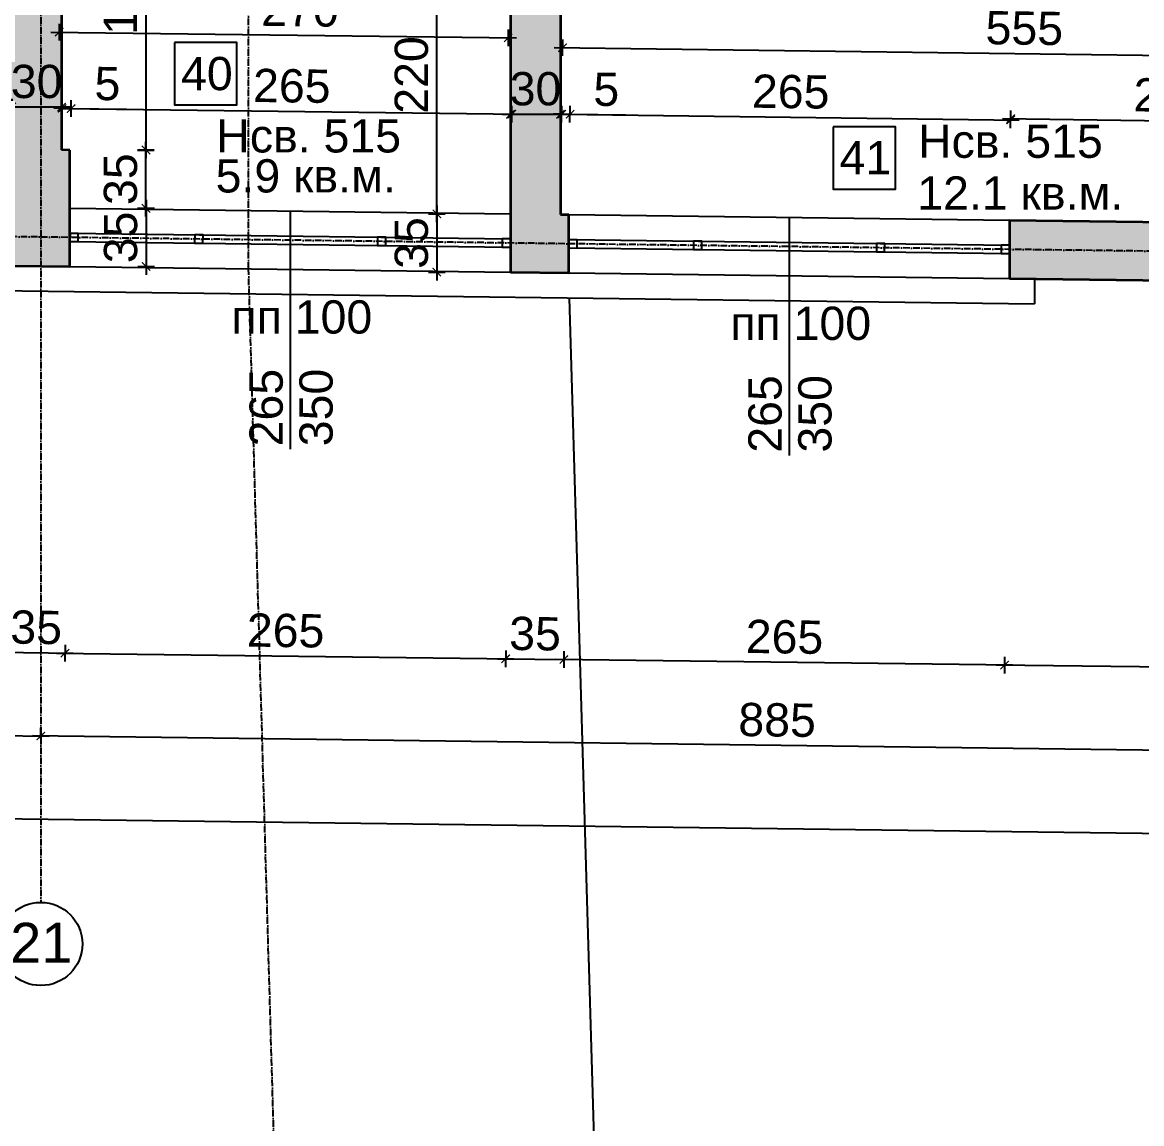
# Model space of a CAD drawing. Header units: inches. Extents: x -72385 to 39588, y -6525 to 66685.
# Drawn here: x -41136 to -40463, y 14634 to 15296 of the extents above; entities that cross this region are included whole.
import ezdxf

# ---------------------------------------------------------------- set-up
doc = ezdxf.new("R2010")
doc.units = ezdxf.units.IN
doc.header["$MEASUREMENT"] = 0
doc.linetypes.add('DashDot', pattern=[0.6, 0.4, -0.1, 0, -0.1])
for name, color, linetype, lineweight in [('Изгледни линии', 253, 'Continuous', 25), ('Линия на разрез', 252, 'DashDot', 25), ('Надписи Hсв', 252, 'Continuous', 25), ('Надписи коти външни', 252, 'Continuous', 25), ('Надписи коти вътрешни', 252, 'Continuous', 25), ('Надписи номера на пом.', 252, 'Continuous', 25), ('Надписи Оси', 252, 'Continuous', 25), ('Надписи площ', 252, 'Continuous', 25), ('Надписи прозорци', 252, 'Continuous', 25), ('Оси', 252, 'DashDot', 25), ('Прозорци', 251, 'Continuous', 25), ('Разрезни линии', 7, 'Continuous', 35), ('Щрих стени', 254, 'Continuous', 25)]:
    doc.layers.add(name, color=color, linetype=linetype, lineweight=lineweight)
doc.styles.add('Arial Regular', font='arial.ttf')
doc.styles.get("Standard").update_dxf_attribs({"font": 'arial.ttf'})
doc.dimstyles.new('Annotative', dxfattribs={"dimscale": 0, "dimtxt": 20, "dimasz": 5, "dimexe": 5, "dimexo": 5, "dimgap": 5, "dimtad": 1, "dimdec": 0, "dimzin": 0, "dimdsep": 46, "dimtxsty": 'Standard', "dimblk": 'ARCHTICK', "dimcen": 5, "dimdle": 5, "dimadec": 0, "dimazin": 0, "dimtfac": 1, "dimtdec": 0, "dimtofl": 0, "dimtmove": 0, "dimatfit": 3, "dimldrblk": 'ARCHTICK', "dimfxl": 5, "dimfxlon": 1, "dimtolj": 1, "dimtzin": 0, "dimarcsym": 1})

# ---------------------------------------------------------------- blocks, each defined once
blk = doc.blocks.new('_ArchTick')
at = {"color": 0, "linetype": 'ByBlock', "const_width": 0.15}
blk.add_lwpolyline([(-0.5, -0.5), (0.5, 0.5)], dxfattribs=at)
blk = doc.blocks.new('*D7763')
at = {"layer": 'Defpoints', "color": 0, "ltscale": 50, "transparency": 16777216}
for p in [(-41112.34, 15404.71), (-41112.34, 15219.7), (-41061.59, 15219.7)]:
    blk.add_point(p, dxfattribs=at)
at = {"layer": 'Надписи коти вътрешни', "color": 0, "lineweight": -2, "ltscale": 50, "transparency": 16777216}
for p, q in [((-41061.59, 15409.71), (-41061.59, 15214.7)), ((-41066.59, 15404.71), (-41056.59, 15404.71)), ((-41066.59, 15219.7), (-41056.59, 15219.7))]:
    blk.add_line(p, q, dxfattribs=at)
at = {"layer": 'Надписи коти вътрешни', "color": 0, "lineweight": -2, "ltscale": 50, "transparency": 16777216, "xscale": 5, "yscale": 5, "zscale": 5}
for p, rotation in [((-41061.59, 15404.71), 90), ((-41061.59, 15219.7), 270)]:
    blk.add_blockref('_ArchTick', p, dxfattribs=dict(at, rotation=rotation))
at = {"layer": 'Надписи коти вътрешни', "color": 0, "ltscale": 50, "transparency": 16777216, "insert": (-41076.8, 15312.21), "char_height": 20, "attachment_point": 5, "rotation": 90}
blk.add_mtext('\\A1;185', dxfattribs=at)
blk = doc.blocks.new('*D7764')
at = {"layer": 'Defpoints', "color": 0, "ltscale": 50, "transparency": 16777216}
for p in [(-41106.89, 15219.63), (-41061.59, 15219.63), (-41107.34, 15184.63)]:
    blk.add_point(p, dxfattribs=at)
at = {"layer": 'Надписи коти вътрешни', "color": 0, "lineweight": -2, "ltscale": 50, "transparency": 16777216}
for p, q in [((-41061.59, 15179.63), (-41061.59, 15224.63)), ((-41066.59, 15219.63), (-41056.59, 15219.63)), ((-41066.59, 15184.63), (-41056.59, 15184.63))]:
    blk.add_line(p, q, dxfattribs=at)
at = {"layer": 'Надписи коти вътрешни', "color": 0, "lineweight": -2, "ltscale": 50, "transparency": 16777216, "xscale": 5, "yscale": 5, "zscale": 5}
for p, rotation in [((-41061.59, 15219.63), 90), ((-41061.59, 15184.63), 270)]:
    blk.add_blockref('_ArchTick', p, dxfattribs=dict(at, rotation=rotation))
at = {"layer": 'Надписи коти вътрешни', "color": 0, "ltscale": 50, "transparency": 16777216, "insert": (-41076.81, 15202.13), "char_height": 20, "attachment_point": 5, "rotation": 90}
blk.add_mtext('\\A1;35', dxfattribs=at)
blk = doc.blocks.new('*D8245')
at = {"layer": 'Defpoints', "color": 0, "ltscale": 50, "transparency": 16777216}
for p in [(-40886.67, 15401.28), (-40842.34, 15401.28), (-40842.34, 15181.26)]:
    blk.add_point(p, dxfattribs=at)
at = {"layer": 'Надписи коти вътрешни', "color": 0, "lineweight": -2, "ltscale": 50, "transparency": 16777216}
for p, q in [((-40886.67, 15176.26), (-40886.67, 15406.28)), ((-40881.67, 15401.28), (-40891.67, 15401.28)), ((-40881.67, 15181.26), (-40891.67, 15181.26))]:
    blk.add_line(p, q, dxfattribs=at)
at = {"layer": 'Надписи коти вътрешни', "color": 0, "lineweight": -2, "ltscale": 50, "transparency": 16777216, "xscale": 5, "yscale": 5, "zscale": 5}
for p, rotation in [((-40886.67, 15401.28), 90), ((-40886.67, 15181.26), 270)]:
    blk.add_blockref('_ArchTick', p, dxfattribs=dict(at, rotation=rotation))
at = {"layer": 'Надписи коти вътрешни', "color": 0, "ltscale": 50, "transparency": 16777216, "insert": (-40901.88, 15264.78), "char_height": 20, "attachment_point": 5, "rotation": 90}
blk.add_mtext('\\A1;220', dxfattribs=at)
blk = doc.blocks.new('*D8244')
at = {"layer": 'Defpoints', "color": 0, "ltscale": 50, "transparency": 16777216}
for p in [(-41112.34, 15404.71), (-40842.34, 15401.28), (-40843.79, 15287.11)]:
    blk.add_point(p, dxfattribs=at)
at = {"layer": 'Надписи коти вътрешни', "color": 0, "lineweight": -2, "ltscale": 50, "transparency": 16777216}
for p, q in [((-41113.73, 15295.55), (-41113.85, 15285.55)), ((-40843.73, 15292.11), (-40843.85, 15282.11)), ((-41118.79, 15290.61), (-40838.79, 15287.05))]:
    blk.add_line(p, q, dxfattribs=at)
at = {"layer": 'Надписи коти вътрешни', "color": 0, "lineweight": -2, "ltscale": 50, "transparency": 16777216, "xscale": 5, "yscale": 5, "zscale": 5}
for p, rotation in [((-41113.79, 15290.55), 179.270628652547), ((-40843.79, 15287.11), 359.270628652547)]:
    blk.add_blockref('_ArchTick', p, dxfattribs=dict(at, rotation=rotation))
at = {"layer": 'Надписи коти вътрешни', "color": 0, "ltscale": 50, "transparency": 16777216, "insert": (-40968.91, 15303.92), "char_height": 20, "attachment_point": 5, "rotation": 359.27063}
blk.add_mtext('\\A1;270', dxfattribs=at)
blk = doc.blocks.new('*D4513')
at = {"layer": 'Defpoints', "color": 0, "ltscale": 50, "transparency": 16777216}
for p in [(-40256.06, 15274.14), (-40812.34, 15180.88), (-40257.34, 15173.81)]:
    blk.add_point(p, dxfattribs=at)
at = {"layer": 'Надписи коти вътрешни', "color": 0, "lineweight": -2, "ltscale": 50, "transparency": 16777216}
for p, q in [((-40811.12, 15276.2), (-40811, 15286.2)), ((-40816.06, 15281.27), (-40251.06, 15274.08)), ((-40256.12, 15269.14), (-40256, 15279.14))]:
    blk.add_line(p, q, dxfattribs=at)
at = {"layer": 'Надписи коти вътрешни', "color": 0, "lineweight": -2, "ltscale": 50, "transparency": 16777216, "xscale": 5, "yscale": 5, "zscale": 5}
for p, rotation in [((-40811.06, 15281.2), 179.2706286525474), ((-40256.06, 15274.14), 359.2706286525474)]:
    blk.add_blockref('_ArchTick', p, dxfattribs=dict(at, rotation=rotation))
at = {"layer": 'Надписи коти вътрешни', "color": 0, "ltscale": 50, "transparency": 16777216, "insert": (-40533.37, 15292.84), "char_height": 20, "attachment_point": 5, "rotation": 359.27063}
blk.add_mtext('\\A1;555', dxfattribs=at)
blk = doc.blocks.new('*D1273')
at = {"layer": 'Defpoints', "color": 0, "ltscale": 50, "transparency": 16777216}
for p in [(-40841.57, 15241.22), (-41107.34, 15184.63), (-40842.34, 15181.26)]:
    blk.add_point(p, dxfattribs=at)
at = {"layer": 'Надписи коти вътрешни', "color": 0, "lineweight": -2, "ltscale": 50, "transparency": 16777216}
for p, q in [((-41111.57, 15244.66), (-40836.57, 15241.16)), ((-41106.64, 15239.6), (-41106.51, 15249.6)), ((-40841.64, 15236.22), (-40841.51, 15246.22))]:
    blk.add_line(p, q, dxfattribs=at)
at = {"layer": 'Надписи коти вътрешни', "color": 0, "lineweight": -2, "ltscale": 50, "transparency": 16777216, "xscale": 5, "yscale": 5, "zscale": 5}
for p, rotation in [((-41106.57, 15244.6), 179.2706286525478), ((-40841.57, 15241.22), 359.2706286525477)]:
    blk.add_blockref('_ArchTick', p, dxfattribs=dict(at, rotation=rotation))
at = {"layer": 'Надписи коти вътрешни', "color": 0, "ltscale": 50, "transparency": 16777216, "insert": (-40973.88, 15258.12), "char_height": 20, "attachment_point": 5, "rotation": 359.27063}
blk.add_mtext('\\A1;265', dxfattribs=at)
blk = doc.blocks.new('*D7907')
at = {"layer": 'Defpoints', "color": 0, "ltscale": 50, "transparency": 16777216}
for p in [(-40541.57, 15237.78), (-40807.34, 15180.81), (-40542.34, 15177.44)]:
    blk.add_point(p, dxfattribs=at)
at = {"layer": 'Надписи коти вътрешни', "color": 0, "lineweight": -2, "ltscale": 50, "transparency": 16777216}
for p, q in [((-40806.63, 15236.15), (-40806.51, 15246.15)), ((-40811.57, 15241.21), (-40536.57, 15237.71)), ((-40541.63, 15232.78), (-40541.51, 15242.78))]:
    blk.add_line(p, q, dxfattribs=at)
at = {"layer": 'Надписи коти вътрешни', "color": 0, "lineweight": -2, "ltscale": 50, "transparency": 16777216, "xscale": 5, "yscale": 5, "zscale": 5}
for p, rotation in [((-40806.57, 15241.15), 179.2706286525478), ((-40541.57, 15237.78), 359.2706286525477)]:
    blk.add_blockref('_ArchTick', p, dxfattribs=dict(at, rotation=rotation))
at = {"layer": 'Надписи коти вътрешни', "color": 0, "ltscale": 50, "transparency": 16777216, "insert": (-40673.88, 15254.67), "char_height": 20, "attachment_point": 5, "rotation": 359.27063}
blk.add_mtext('\\A1;265', dxfattribs=at)
blk = doc.blocks.new('*D8240')
at = {"layer": 'Defpoints', "color": 0, "ltscale": 50, "transparency": 16777216}
for p in [(-40256.56, 15234.87), (-40542.34, 15177.44), (-40257.34, 15173.81)]:
    blk.add_point(p, dxfattribs=at)
at = {"layer": 'Надписи коти вътрешни', "color": 0, "lineweight": -2, "ltscale": 50, "transparency": 16777216}
for p, q in [((-40546.56, 15238.56), (-40251.56, 15234.81)), ((-40541.62, 15233.5), (-40541.5, 15243.5)), ((-40256.62, 15229.87), (-40256.5, 15239.87))]:
    blk.add_line(p, q, dxfattribs=at)
at = {"layer": 'Надписи коти вътрешни', "color": 0, "lineweight": -2, "ltscale": 50, "transparency": 16777216, "xscale": 5, "yscale": 5, "zscale": 5}
for p, rotation in [((-40541.56, 15238.5), 179.2706286525477), ((-40256.56, 15234.87), 359.2706286525477)]:
    blk.add_blockref('_ArchTick', p, dxfattribs=dict(at, rotation=rotation))
at = {"layer": 'Надписи коти вътрешни', "color": 0, "ltscale": 50, "transparency": 16777216, "insert": (-40444.41, 15252.47), "char_height": 20, "attachment_point": 5, "rotation": 359.27063}
blk.add_mtext('\\A1;285', dxfattribs=at)
blk = doc.blocks.new('*D5538')
at = {"layer": 'Defpoints', "color": 0, "ltscale": 50, "transparency": 16777216}
for p in [(-41124.84, 14867.33), (-41124.84, 14867.33), (-40239.61, 14856.06)]:
    blk.add_point(p, dxfattribs=at)
at = {"layer": 'Надписи коти външни', "color": 0, "lineweight": -2, "ltscale": 50, "transparency": 16777216}
for p, q in [((-40234.61, 14856), (-41129.84, 14867.39)), ((-41124.84, 14867.33), (-41124.77, 14872.33)), ((-40239.61, 14856.06), (-40239.55, 14861.06))]:
    blk.add_line(p, q, dxfattribs=at)
at = {"layer": 'Надписи коти външни', "color": 0, "lineweight": -2, "ltscale": 50, "transparency": 16777216, "xscale": 5, "yscale": 5, "zscale": 5}
for p, rotation in [((-41124.84, 14867.33), 179.2706286525298), ((-40239.61, 14856.06), 359.2706286525298)]:
    blk.add_blockref('_ArchTick', p, dxfattribs=dict(at, rotation=rotation))
at = {"layer": 'Надписи коти външни', "color": 0, "ltscale": 50, "transparency": 16777216, "insert": (-40682.03, 14876.91), "char_height": 20, "attachment_point": 5, "rotation": 359.27063}
blk.add_mtext('\\A1;885', dxfattribs=at)
blk = doc.blocks.new('*D5537')
at = {"layer": 'Defpoints', "color": 0, "ltscale": 50, "transparency": 16777216}
for p in [(-40542.34, 15142.44), (-40222.34, 15138.36), (-40545.3, 14909.96)]:
    blk.add_point(p, dxfattribs=at)
at = {"layer": 'Надписи коти външни', "color": 0, "lineweight": -2, "ltscale": 50, "transparency": 16777216}
for p, q in [((-40545.23, 14914.96), (-40545.36, 14904.96)), ((-40220.3, 14905.82), (-40550.3, 14910.02)), ((-40225.23, 14910.88), (-40225.36, 14900.88))]:
    blk.add_line(p, q, dxfattribs=at)
at = {"layer": 'Надписи коти външни', "color": 0, "lineweight": -2, "ltscale": 50, "transparency": 16777216, "xscale": 5, "yscale": 5, "zscale": 5}
for p, rotation in [((-40545.3, 14909.96), 179.2706286525475), ((-40225.3, 14905.88), 359.2706286525476)]:
    blk.add_blockref('_ArchTick', p, dxfattribs=dict(at, rotation=rotation))
at = {"layer": 'Надписи коти външни', "color": 0, "ltscale": 50, "transparency": 16777216, "insert": (-40385.1, 14923.14), "char_height": 20, "attachment_point": 5, "rotation": 359.27063}
blk.add_mtext('\\A1;320', dxfattribs=at)
blk = doc.blocks.new('*D5536')
at = {"layer": 'Defpoints', "color": 0, "ltscale": 50, "transparency": 16777216}
for p in [(-40807.34, 15145.81), (-40542.34, 15142.44), (-40810.3, 14913.33)]:
    blk.add_point(p, dxfattribs=at)
at = {"layer": 'Надписи коти външни', "color": 0, "lineweight": -2, "ltscale": 50, "transparency": 16777216}
for p, q in [((-40810.23, 14918.33), (-40810.36, 14908.33)), ((-40545.23, 14914.96), (-40545.36, 14904.96)), ((-40540.3, 14909.89), (-40815.3, 14913.39))]:
    blk.add_line(p, q, dxfattribs=at)
at = {"layer": 'Надписи коти външни', "color": 0, "lineweight": -2, "ltscale": 50, "transparency": 16777216, "xscale": 5, "yscale": 5, "zscale": 5}
for p, rotation in [((-40810.3, 14913.33), 179.270628652547), ((-40545.3, 14909.96), 359.270628652547)]:
    blk.add_blockref('_ArchTick', p, dxfattribs=dict(at, rotation=rotation))
at = {"layer": 'Надписи коти външни', "color": 0, "ltscale": 50, "transparency": 16777216, "insert": (-40677.6, 14926.85), "char_height": 20, "attachment_point": 5, "rotation": 359.27063}
blk.add_mtext('\\A1;265', dxfattribs=at)
blk = doc.blocks.new('*D5516')
at = {"layer": 'Defpoints', "color": 0, "ltscale": 50, "transparency": 16777216}
for p in [(-41142.34, 15150.08), (-41107.34, 15149.63), (-41110.3, 14917.15)]:
    blk.add_point(p, dxfattribs=at)
at = {"layer": 'Надписи коти външни', "color": 0, "lineweight": -2, "ltscale": 50, "transparency": 16777216}
for p, q in [((-41145.23, 14922.59), (-41145.36, 14912.6)), ((-41110.23, 14922.15), (-41110.36, 14912.15)), ((-41150.3, 14917.66), (-41105.3, 14917.09))]:
    blk.add_line(p, q, dxfattribs=at)
at = {"layer": 'Надписи коти външни', "color": 0, "lineweight": -2, "ltscale": 50, "transparency": 16777216, "xscale": 5, "yscale": 5, "zscale": 5}
for p, rotation in [((-41145.3, 14917.59), 179.2706286525405), ((-41110.3, 14917.15), 359.2706286525404)]:
    blk.add_blockref('_ArchTick', p, dxfattribs=dict(at, rotation=rotation))
at = {"layer": 'Надписи коти външни', "color": 0, "ltscale": 50, "transparency": 16777216, "insert": (-41127.6, 14932.59), "char_height": 20, "attachment_point": 5, "rotation": 359.27063}
blk.add_mtext('\\A1;35', dxfattribs=at)
blk = doc.blocks.new('*D5515')
at = {"layer": 'Defpoints', "color": 0, "ltscale": 50, "transparency": 16777216}
for p in [(-41107.34, 15149.63), (-40842.34, 15146.26), (-40845.3, 14913.78)]:
    blk.add_point(p, dxfattribs=at)
at = {"layer": 'Надписи коти външни', "color": 0, "lineweight": -2, "ltscale": 50, "transparency": 16777216}
for p, q in [((-41110.23, 14922.15), (-41110.36, 14912.15)), ((-41115.3, 14917.21), (-40840.3, 14913.71)), ((-40845.23, 14918.78), (-40845.36, 14908.78))]:
    blk.add_line(p, q, dxfattribs=at)
at = {"layer": 'Надписи коти външни', "color": 0, "lineweight": -2, "ltscale": 50, "transparency": 16777216, "xscale": 5, "yscale": 5, "zscale": 5}
for p, rotation in [((-41110.3, 14917.15), 179.270628652547), ((-40845.3, 14913.78), 359.270628652547)]:
    blk.add_blockref('_ArchTick', p, dxfattribs=dict(at, rotation=rotation))
at = {"layer": 'Надписи коти външни', "color": 0, "ltscale": 50, "transparency": 16777216, "insert": (-40977.6, 14930.67), "char_height": 20, "attachment_point": 5, "rotation": 359.27063}
blk.add_mtext('\\A1;265', dxfattribs=at)
blk = doc.blocks.new('*D5514')
at = {"layer": 'Defpoints', "color": 0, "ltscale": 50, "transparency": 16777216}
for p in [(-40842.34, 15146.26), (-40807.34, 15145.81), (-40810.3, 14913.33)]:
    blk.add_point(p, dxfattribs=at)
at = {"layer": 'Надписи коти външни', "color": 0, "lineweight": -2, "ltscale": 50, "transparency": 16777216}
for p, q in [((-40845.23, 14918.78), (-40845.36, 14908.78)), ((-40810.23, 14918.33), (-40810.36, 14908.33)), ((-40850.3, 14913.84), (-40805.3, 14913.27))]:
    blk.add_line(p, q, dxfattribs=at)
at = {"layer": 'Надписи коти външни', "color": 0, "lineweight": -2, "ltscale": 50, "transparency": 16777216, "xscale": 5, "yscale": 5, "zscale": 5}
for p, rotation in [((-40845.3, 14913.78), 179.2706286525522), ((-40810.3, 14913.33), 359.2706286525522)]:
    blk.add_blockref('_ArchTick', p, dxfattribs=dict(at, rotation=rotation))
at = {"layer": 'Надписи коти външни', "color": 0, "ltscale": 50, "transparency": 16777216, "insert": (-40827.6, 14928.77), "char_height": 20, "attachment_point": 5, "rotation": 359.27063}
blk.add_mtext('\\A1;35', dxfattribs=at)
blk = doc.blocks.new('*D5507')
at = {"layer": 'Defpoints', "color": 0, "ltscale": 50, "transparency": 16777216}
for p in [(-41724.84, 14874.97), (-41124.84, 14867.33), (-41124.84, 14867.32)]:
    blk.add_point(p, dxfattribs=at)
at = {"layer": 'Надписи коти външни', "color": 0, "lineweight": -2, "ltscale": 50, "transparency": 16777216}
for p, q in [((-41729.84, 14875.02), (-41119.84, 14867.25)), ((-41724.84, 14874.96), (-41724.9, 14869.96)), ((-41124.84, 14867.32), (-41124.9, 14862.32))]:
    blk.add_line(p, q, dxfattribs=at)
at = {"layer": 'Надписи коти външни', "color": 0, "lineweight": -2, "ltscale": 50, "transparency": 16777216, "xscale": 5, "yscale": 5, "zscale": 5}
for p, rotation in [((-41724.84, 14874.96), 179.2706286525473), ((-41124.84, 14867.32), 359.2706286525473)]:
    blk.add_blockref('_ArchTick', p, dxfattribs=dict(at, rotation=rotation))
at = {"layer": 'Надписи коти външни', "color": 0, "ltscale": 50, "transparency": 16777216, "insert": (-41424.64, 14886.35), "char_height": 20, "attachment_point": 5, "rotation": 359.27063}
blk.add_mtext('\\A1;600', dxfattribs=at)
blk = doc.blocks.new('*D5506')
at = {"layer": 'Defpoints', "color": 0, "ltscale": 50, "transparency": 16777216}
for p in [(-52317.34, 15292.34), (-40222.34, 15138.36), (-40226.57, 14805.89)]:
    blk.add_point(p, dxfattribs=at)
at = {"layer": 'Надписи коти външни', "color": 0, "lineweight": -2, "ltscale": 50, "transparency": 16777216}
for p, q in [((-52321.51, 14964.87), (-52321.63, 14954.87)), ((-52326.57, 14959.93), (-40221.57, 14805.83)), ((-40226.51, 14810.89), (-40226.63, 14800.89))]:
    blk.add_line(p, q, dxfattribs=at)
at = {"layer": 'Надписи коти външни', "color": 0, "lineweight": -2, "ltscale": 50, "transparency": 16777216, "xscale": 5, "yscale": 5, "zscale": 5}
for p, rotation in [((-52321.57, 14959.87), 179.2706286525472), ((-40226.57, 14805.89), 359.2706286525473)]:
    blk.add_blockref('_ArchTick', p, dxfattribs=dict(at, rotation=rotation))
at = {"layer": 'Надписи коти външни', "color": 0, "ltscale": 50, "transparency": 16777216, "insert": (-46273.88, 14898.09), "char_height": 20, "attachment_point": 5, "rotation": 359.27063}
blk.add_mtext('\\A1;12095', dxfattribs=at)
blk = doc.blocks.new('*D7638')
at = {"layer": 'Defpoints', "color": 0, "ltscale": 10, "transparency": 16777216}
for p in [(-41142.34, 15262.48), (-41112.34, 15262.48), (-41112.34, 15245.53)]:
    blk.add_point(p, dxfattribs=at)
at = {"layer": 'Надписи коти вътрешни', "color": 0, "lineweight": -2, "ltscale": 10, "transparency": 16777216}
for p, q in [((-41147.34, 15245.53), (-41107.34, 15245.53)), ((-41142.34, 15250.53), (-41142.34, 15240.53)), ((-41112.34, 15250.53), (-41112.34, 15240.53))]:
    blk.add_line(p, q, dxfattribs=at)
at = {"layer": 'Надписи коти вътрешни', "color": 0, "lineweight": -2, "ltscale": 10, "transparency": 16777216, "xscale": 5, "yscale": 5, "zscale": 5, "rotation": 180}
blk.add_blockref('_ArchTick', (-41142.34, 15245.53), dxfattribs=at)
at = {"layer": 'Надписи коти вътрешни', "color": 0, "lineweight": -2, "ltscale": 10, "transparency": 16777216, "xscale": 5, "yscale": 5, "zscale": 5}
blk.add_blockref('_ArchTick', (-41112.34, 15245.53), dxfattribs=at)
at = {"layer": 'Надписи коти вътрешни', "color": 0, "ltscale": 10, "transparency": 16777216, "insert": (-41127.34, 15260.75), "char_height": 20, "attachment_point": 5}
blk.add_mtext('\\A1;30', dxfattribs=at)
blk = doc.blocks.new('*D7639')
at = {"layer": 'Defpoints', "color": 0, "ltscale": 10, "transparency": 16777216}
for p in [(-40842.34, 15252.71), (-40812.34, 15252.71), (-40812.34, 15241.16)]:
    blk.add_point(p, dxfattribs=at)
at = {"layer": 'Надписи коти вътрешни', "color": 0, "lineweight": -2, "ltscale": 10, "transparency": 16777216}
for p, q in [((-40842.34, 15246.16), (-40842.34, 15236.16)), ((-40812.34, 15246.16), (-40812.34, 15236.16)), ((-40847.34, 15241.16), (-40807.34, 15241.16))]:
    blk.add_line(p, q, dxfattribs=at)
at = {"layer": 'Надписи коти вътрешни', "color": 0, "lineweight": -2, "ltscale": 10, "transparency": 16777216, "xscale": 5, "yscale": 5, "zscale": 5, "rotation": 180}
blk.add_blockref('_ArchTick', (-40842.34, 15241.16), dxfattribs=at)
at = {"layer": 'Надписи коти вътрешни', "color": 0, "lineweight": -2, "ltscale": 10, "transparency": 16777216, "xscale": 5, "yscale": 5, "zscale": 5}
blk.add_blockref('_ArchTick', (-40812.34, 15241.16), dxfattribs=at)
at = {"layer": 'Надписи коти вътрешни', "color": 0, "ltscale": 10, "transparency": 16777216, "insert": (-40827.34, 15256.38), "char_height": 20, "attachment_point": 5}
blk.add_mtext('\\A1;30', dxfattribs=at)
blk = doc.blocks.new('*D7719')
at = {"layer": 'Defpoints', "color": 0, "ltscale": 10, "transparency": 16777216}
for p in [(-41135.28, 15184.63), (-41135.28, 15149.63), (-41061.53, 15149.63)]:
    blk.add_point(p, dxfattribs=at)
at = {"layer": 'Надписи коти вътрешни', "color": 0, "lineweight": -2, "ltscale": 10, "transparency": 16777216}
for p, q in [((-41066.53, 15184.63), (-41056.53, 15184.63)), ((-41061.53, 15189.63), (-41061.53, 15144.63)), ((-41066.53, 15149.63), (-41056.53, 15149.63))]:
    blk.add_line(p, q, dxfattribs=at)
at = {"layer": 'Надписи коти вътрешни', "color": 0, "lineweight": -2, "ltscale": 10, "transparency": 16777216, "xscale": 5, "yscale": 5, "zscale": 5}
for p, rotation in [((-41061.53, 15184.63), 90), ((-41061.53, 15149.63), 270)]:
    blk.add_blockref('_ArchTick', p, dxfattribs=dict(at, rotation=rotation))
at = {"layer": 'Надписи коти вътрешни', "color": 0, "ltscale": 10, "transparency": 16777216, "insert": (-41076.75, 15167.13), "char_height": 20, "attachment_point": 5, "rotation": 90}
blk.add_mtext('\\A1;35', dxfattribs=at)
blk = doc.blocks.new('*D7720')
at = {"layer": 'Defpoints', "color": 0, "ltscale": 10, "transparency": 16777216}
for p in [(-40953.41, 15181.26), (-40953.41, 15146.26), (-40886.67, 15146.26)]:
    blk.add_point(p, dxfattribs=at)
at = {"layer": 'Надписи коти вътрешни', "color": 0, "lineweight": -2, "ltscale": 10, "transparency": 16777216}
for p, q in [((-40886.67, 15186.26), (-40886.67, 15141.26)), ((-40891.67, 15181.26), (-40881.67, 15181.26)), ((-40891.67, 15146.26), (-40881.67, 15146.26))]:
    blk.add_line(p, q, dxfattribs=at)
at = {"layer": 'Надписи коти вътрешни', "color": 0, "lineweight": -2, "ltscale": 10, "transparency": 16777216, "xscale": 5, "yscale": 5, "zscale": 5}
for p, rotation in [((-40886.67, 15181.26), 90), ((-40886.67, 15146.26), 270)]:
    blk.add_blockref('_ArchTick', p, dxfattribs=dict(at, rotation=rotation))
at = {"layer": 'Надписи коти вътрешни', "color": 0, "ltscale": 10, "transparency": 16777216, "insert": (-40901.89, 15163.76), "char_height": 20, "attachment_point": 5, "rotation": 90}
blk.add_mtext('\\A1;35', dxfattribs=at)
blk = doc.blocks.new('*D7905')
at = {"layer": 'Defpoints', "color": 0, "ltscale": 10, "transparency": 16777216}
for p in [(-41106.57, 15244.6), (-41112.34, 15219.7), (-41106.89, 15219.63)]:
    blk.add_point(p, dxfattribs=at)
at = {"layer": 'Надписи коти вътрешни', "color": 0, "lineweight": -2, "ltscale": 10, "transparency": 16777216}
for p, q in [((-41112.02, 15244.67), (-41117.02, 15244.73)), ((-41112.08, 15239.67), (-41111.96, 15249.67)), ((-41106.64, 15239.6), (-41106.51, 15249.6)), ((-41106.57, 15244.6), (-41073.32, 15244.17))]:
    blk.add_line(p, q, dxfattribs=at)
at = {"layer": 'Надписи коти вътрешни', "color": 0, "lineweight": -2, "ltscale": 10, "transparency": 16777216, "xscale": 5, "yscale": 5, "zscale": 5}
for p, rotation in [((-41112.02, 15244.67), 359.2706286524962), ((-41106.57, 15244.6), 179.2706286524962)]:
    blk.add_blockref('_ArchTick', p, dxfattribs=dict(at, rotation=rotation))
at = {"layer": 'Надписи коти вътрешни', "color": 0, "ltscale": 10, "transparency": 16777216, "insert": (-41084.75, 15259.49), "char_height": 20, "attachment_point": 5, "rotation": 359.27063}
blk.add_mtext('\\A1;5', dxfattribs=at)
blk = doc.blocks.new('*D7906')
at = {"layer": 'Defpoints', "color": 0, "ltscale": 10, "transparency": 16777216}
for p in [(-40806.57, 15241.15), (-40812.34, 15180.88), (-40807.34, 15180.81)]:
    blk.add_point(p, dxfattribs=at)
at = {"layer": 'Надписи коти вътрешни', "color": 0, "lineweight": -2, "ltscale": 10, "transparency": 16777216}
for p, q in [((-40811.63, 15236.21), (-40811.51, 15246.21)), ((-40806.63, 15236.15), (-40806.51, 15246.15)), ((-40811.57, 15241.21), (-40816.57, 15241.28)), ((-40806.57, 15241.15), (-40773.31, 15240.73))]:
    blk.add_line(p, q, dxfattribs=at)
at = {"layer": 'Надписи коти вътрешни', "color": 0, "lineweight": -2, "ltscale": 10, "transparency": 16777216, "xscale": 5, "yscale": 5, "zscale": 5}
for p, rotation in [((-40811.57, 15241.21), 359.2706286526285), ((-40806.57, 15241.15), 179.2706286526285)]:
    blk.add_blockref('_ArchTick', p, dxfattribs=dict(at, rotation=rotation))
at = {"layer": 'Надписи коти вътрешни', "color": 0, "ltscale": 10, "transparency": 16777216, "insert": (-40784.75, 15256.04), "char_height": 20, "attachment_point": 5, "rotation": 359.27063}
blk.add_mtext('\\A1;5', dxfattribs=at)

msp = doc.modelspace()

# ---------------------------------------------------------------- hatches: boundary and pattern name
at = {"layer": 'Щрих стени', "ltscale": 10}
h = msp.add_hatch(color=256, dxfattribs=at)
h.dxf.hatch_style = 1
h.paths.add_polyline_path([(-40967.34, 15432.87), (-41112.34, 15434.72), (-41112.34, 15519.72), (-41142.34, 15520.11), (-41142.34, 15150.08), (-41107.34, 15149.63), (-41107.34, 15219.64), (-41112.34, 15219.7), (-41112.34, 15404.71), (-40967.34, 15402.87)])
h.paths.add_polyline_path([(-40782.34, 15430.52), (-40867.34, 15431.6), (-40867.34, 15401.6), (-40842.34, 15401.28), (-40842.34, 15181.26), (-40842.34, 15146.26), (-40807.34, 15145.81), (-40807.34, 15180.81), (-40812.34, 15180.88), (-40812.34, 15400.9), (-40782.34, 15400.51)])
h.paths.add_polyline_path([(-40207.34, 15423.2), (-40682.34, 15429.24), (-40682.34, 15399.24), (-40337.34, 15394.85), (-40337.34, 15379.85), (-40257.34, 15378.83), (-40257.34, 15173.81), (-40542.34, 15177.44), (-40542.34, 15142.44), (-40222.34, 15138.36), (-40222.34, 15403.39), (-40207.34, 15403.19)])

# ---------------------------------------------------------------- linework, layer by layer
at = {"layer": 'Изгледни линии', "ltscale": 50}
for p, q in [((-47152.34, 15211.59), (-40527.34, 15127.25)), ((-41107.34, 15184.63), (-40842.34, 15181.26)), ((-40807.34, 15180.81), (-40542.34, 15177.44)), ((-41107.34, 15149.63), (-40842.34, 15146.26)), ((-40807.34, 15145.81), (-40542.34, 15142.44)), ((-40527.34, 15142.25), (-40527.34, 15127.25)), ((-40769.53, 13849.42), (-40806.9, 15130.8))]:
    msp.add_line(p, q, dxfattribs=at)
at = {"layer": 'Линия на разрез', "ltscale": 10}
for p, q in [((-40999.92, 15148.26), (-40999.92, 17115.76)), ((-40961.95, 13845.85), (-40999.92, 15148.26))]:
    msp.add_line(p, q, dxfattribs=at)
at = {"layer": 'Надписи номера на пом.', "ltscale": 50}
for points in [[(-41044.36, 15284.32), (-41044.36, 15246.82), (-41006.86, 15246.82), (-41006.86, 15284.32)], [(-40648.34, 15233.68), (-40648.34, 15196.18), (-40610.84, 15196.18), (-40610.84, 15233.68)]]:
    msp.add_lwpolyline(points, close=True, dxfattribs=at)
at = {"layer": 'Надписи Оси', "ltscale": 50}
msp.add_circle((-41124.84, 14742.32), 25, dxfattribs=at)
at = {"layer": 'Надписи прозорци', "ltscale": 50}
for p, q in [((-40974.84, 15182.95), (-40974.84, 15039.8)), ((-40674.84, 15179.13), (-40674.84, 15035.98))]:
    msp.add_line(p, q, dxfattribs=at)
at = {"layer": 'Оси', "ltscale": 10}
for p, q in [((-41124.84, 17367.53), (-41124.84, 14767.32)), ((-39839.84, 15151), (-52699.84, 15314.71))]:
    msp.add_line(p, q, dxfattribs=at)
at = {"layer": 'Прозорци', "ltscale": 50}
for p, q in [((-41107.34, 15169.63), (-40842.34, 15166.26)), ((-41107.34, 15164.63), (-40842.34, 15161.26)), ((-40807.34, 15165.81), (-40542.34, 15162.44)), ((-40807.34, 15160.81), (-40542.34, 15157.44))]:
    msp.add_line(p, q, dxfattribs=at)
for points in [[(-41107.34, 15164.63), (-41102.34, 15164.57), (-41102.27, 15169.57), (-41107.27, 15169.63), (-41107.34, 15164.63)], [(-41032.35, 15163.68), (-41027.35, 15163.61), (-41027.29, 15168.61), (-41032.29, 15168.68), (-41032.35, 15163.68)], [(-40922.39, 15162.28), (-40917.39, 15162.21), (-40917.33, 15167.21), (-40922.32, 15167.28), (-40922.39, 15162.28)], [(-40847.4, 15161.33), (-40842.4, 15161.26), (-40842.34, 15166.26), (-40847.34, 15166.33), (-40847.4, 15161.33)], [(-40807.34, 15160.81), (-40802.34, 15160.75), (-40802.27, 15165.75), (-40807.27, 15165.81), (-40807.34, 15160.81)], [(-40732.35, 15159.86), (-40727.35, 15159.79), (-40727.29, 15164.79), (-40732.29, 15164.86), (-40732.35, 15159.86)], [(-40622.39, 15158.46), (-40617.39, 15158.39), (-40617.33, 15163.39), (-40622.32, 15163.46), (-40622.39, 15158.46)], [(-40547.4, 15157.51), (-40542.4, 15157.44), (-40542.34, 15162.44), (-40547.34, 15162.51), (-40547.4, 15157.51)]]:
    msp.add_lwpolyline(points, dxfattribs=at)
at = {"layer": 'Разрезни линии', "ltscale": 50}
for p, q in [((-41112.34, 15404.71), (-41112.34, 15219.7)), ((-40842.34, 15401.28), (-40842.34, 15181.26)), ((-40812.34, 15400.9), (-40812.34, 15180.88)), ((-41107.34, 15219.64), (-41112.34, 15219.7)), ((-41107.34, 15149.63), (-41107.34, 15219.64)), ((-40842.34, 15181.26), (-40842.34, 15146.26)), ((-40812.34, 15180.88), (-40807.34, 15180.81)), ((-40807.34, 15145.81), (-40807.34, 15180.81)), ((-40542.34, 15177.44), (-40257.34, 15173.81)), ((-40542.34, 15177.44), (-40542.34, 15142.44)), ((-41142.34, 15150.08), (-41107.34, 15149.63)), ((-40842.34, 15146.26), (-40807.34, 15145.81)), ((-40542.34, 15142.44), (-40222.34, 15138.36))]:
    msp.add_line(p, q, dxfattribs=at)

# ---------------------------------------------------------------- texts
at = {"layer": 'Надписи Hсв', "ltscale": 100, "char_height": 20, "width": 180.4891, "attachment_point": 1, "style": 'Arial Regular'}
for insert in [(-41019.3, 15238.18), (-40597.32, 15234.97)]:
    msp.add_mtext('\\pxt8;Hсв. 515', dxfattribs=dict(at, insert=insert))
at = {"layer": 'Надписи номера на пом.', "ltscale": 100, "char_height": 20, "width": 180.4891, "attachment_point": 1, "style": 'Arial Regular'}
for s, insert in [('\\pxqc;40', (-41115.21, 15275.63)), ('\\pxqc;41', (-40719.2, 15224.99))]:
    msp.add_mtext(s, dxfattribs=dict(at, insert=insert))
at = {"layer": 'Надписи Оси', "ltscale": 100, "insert": (-41138.16, 14755.04), "char_height": 24, "width": 27.2128, "attachment_point": 1, "style": 'Arial Regular'}
msp.add_mtext('\\pxqc;21', dxfattribs=at)
at = {"layer": 'Надписи площ', "ltscale": 100, "char_height": 20, "width": 180.4891, "attachment_point": 1, "style": 'Arial Regular'}
for s, insert in [('5.9 кв.м.', (-41019.7, 15214.13)), ('12.1 кв.м.', (-40597.78, 15203.82))]:
    msp.add_mtext(s, dxfattribs=dict(at, insert=insert))
at = {"layer": 'Надписи прозорци', "ltscale": 100, "char_height": 20, "width": 180.4891, "attachment_point": 1, "style": 'Arial Regular'}
for insert in [(-41010.15, 15129.3), (-40710.15, 15125.48)]:
    msp.add_mtext('пп 100', dxfattribs=dict(at, insert=insert))
at = {"layer": 'Надписи прозорци', "ltscale": 100, "char_height": 20, "width": 180.4891, "attachment_point": 3, "rotation": 90, "style": 'Arial Regular'}
for s, insert in [('265', (-40999.35, 15088.09)), ('350', (-40969.35, 15088.17)), ('265', (-40699.35, 15084.27)), ('350', (-40669.35, 15084.35))]:
    msp.add_mtext(s, dxfattribs=dict(at, insert=insert))

# ---------------------------------------------------------------- dimensions: what is measured, and where the dimension line sits
at = {"layer": 'Надписи коти външни', "ltscale": 50}
dim = msp.add_aligned_dim(p1=(-52317.34, 15292.34), p2=(-40222.34, 15138.36), distance=-332.5, text='12095', dimstyle='Annotative', override={"dimscale": 0, "dimtix": 0, "dimtofl": 0, "dimtmove": 0, "dimatfit": 3}, dxfattribs=at)
dim.commit()
dim.dimension.update_dxf_attribs({"geometry": '*D5506', "text_midpoint": (-46273.88, 14898.09)})
for base, p1, p2, picture, middle in [((-41110.3, 14917.15), (-41142.34, 15150.08), (-41107.34, 15149.63), '*D5516', (-41127.8, 14917.37)), ((-40810.3, 14913.33), (-40842.34, 15146.26), (-40807.34, 15145.81), '*D5514', (-40827.8, 14913.55))]:
    dim = msp.add_linear_dim(base=base, p1=p1, p2=p2, angle=359.27063, dimstyle='Annotative', override={"dimscale": 0, "dimtix": 0, "dimtofl": 0, "dimtmove": 0, "dimatfit": 3}, dxfattribs=at)
    dim.commit()
    dim.dimension.update_dxf_attribs({"geometry": picture, "text_midpoint": middle, "dimtype": 129})
for p1, p2, distance, picture, middle in [((-41107.34, 15149.63), (-40842.34, 15146.26), -232.5, '*D5515', (-40977.6, 14930.67)), ((-40542.34, 15142.44), (-40807.34, 15145.81), 232.5, '*D5536', (-40677.6, 14926.85)), ((-40222.34, 15138.36), (-40542.34, 15142.44), 232.5, '*D5537', (-40385.1, 14923.14)), ((-41724.84, 14874.97), (-41124.84, 14867.33), -0.01, '*D5507', (-41424.64, 14886.35)), ((-40239.61, 14856.06), (-41124.84, 14867.33), 0, '*D5538', (-40682.03, 14876.91))]:
    dim = msp.add_aligned_dim(p1=p1, p2=p2, distance=distance, dimstyle='Annotative', override={"dimscale": 0, "dimtix": 0, "dimtofl": 0, "dimtmove": 0, "dimatfit": 3}, dxfattribs=at)
    dim.commit()
    dim.dimension.update_dxf_attribs({"geometry": picture, "text_midpoint": middle})
at = {"layer": 'Надписи коти вътрешни', "ltscale": 50}
for p1, p2, distance, picture, middle in [((-41112.34, 15404.71), (-41112.34, 15219.7), 50.75, '*D7763', (-41076.8, 15312.21)), ((-40812.34, 15180.88), (-40257.34, 15173.81), 100.33, '*D4513', (-40533.37, 15292.84)), ((-41107.34, 15184.63), (-40842.34, 15181.26), 59.97, '*D1273', (-40973.88, 15258.12)), ((-40807.34, 15180.81), (-40542.34, 15177.44), 60.34, '*D7907', (-40673.88, 15254.67))]:
    dim = msp.add_aligned_dim(p1=p1, p2=p2, distance=distance, dimstyle='Annotative', override={"dimscale": 0, "dimtix": 0, "dimtofl": 0, "dimtmove": 0, "dimatfit": 3}, dxfattribs=at)
    dim.commit()
    dim.dimension.update_dxf_attribs({"geometry": picture, "text_midpoint": middle})
for base, p1, p2, angle, picture, middle, dimtype in [((-40886.67, 15401.28), (-40842.34, 15181.26), (-40842.34, 15401.28), 90, '*D8245', (-40886.67, 15264.78), 128), ((-40843.79, 15287.11), (-41112.34, 15404.71), (-40842.34, 15401.28), 359.27063, '*D8244', (-40969.1, 15288.71), 129), ((-40256.56, 15234.87), (-40542.34, 15177.44), (-40257.34, 15173.81), 359.27063, '*D8240', (-40444.6, 15237.26), 129), ((-41061.59, 15219.63), (-41107.34, 15184.63), (-41106.89, 15219.63), 90, '*D7764', (-41061.59, 15202.13), 128)]:
    dim = msp.add_linear_dim(base=base, p1=p1, p2=p2, angle=angle, dimstyle='Annotative', override={"dimscale": 0, "dimtix": 0, "dimtofl": 0, "dimtmove": 0, "dimatfit": 3}, dxfattribs=at)
    dim.commit()
    dim.dimension.update_dxf_attribs({"geometry": picture, "text_midpoint": middle, "dimtype": dimtype})
at = {"layer": 'Надписи коти вътрешни', "ltscale": 10}
for base, p1, p2, angle, picture, middle in [((-41112.34, 15245.53), (-41142.34, 15262.48), (-41112.34, 15262.48), 0, '*D7638', (-41127.34, 15245.53)), ((-40812.34, 15241.16), (-40842.34, 15252.71), (-40812.34, 15252.71), 0, '*D7639', (-40827.34, 15241.16)), ((-41061.53, 15149.63), (-41135.28, 15184.63), (-41135.28, 15149.63), 270, '*D7719', (-41061.53, 15167.13)), ((-40886.67, 15146.26), (-40953.41, 15181.26), (-40953.41, 15146.26), 270, '*D7720', (-40886.67, 15163.76))]:
    dim = msp.add_linear_dim(base=base, p1=p1, p2=p2, angle=angle, dimstyle='Annotative', override={"dimscale": 0, "dimtix": 0, "dimtofl": 0, "dimtmove": 0, "dimatfit": 3}, dxfattribs=at)
    dim.commit()
    dim.dimension.update_dxf_attribs({"geometry": picture, "text_midpoint": middle, "dimtype": 129})
for p1, p2, distance, picture, middle in [((-41112.34, 15219.7), (-41106.89, 15219.63), 24.97, '*D7905', (-41084.75, 15259.49)), ((-40812.34, 15180.88), (-40807.34, 15180.81), 60.34, '*D7906', (-40784.75, 15256.04))]:
    dim = msp.add_aligned_dim(p1=p1, p2=p2, distance=distance, dimstyle='Annotative', override={"dimscale": 0, "dimtix": 0, "dimtofl": 0, "dimtmove": 0, "dimatfit": 3}, dxfattribs=at)
    dim.commit()
    dim.dimension.update_dxf_attribs({"geometry": picture, "text_midpoint": middle})

doc.saveas('drawing.dxf')
